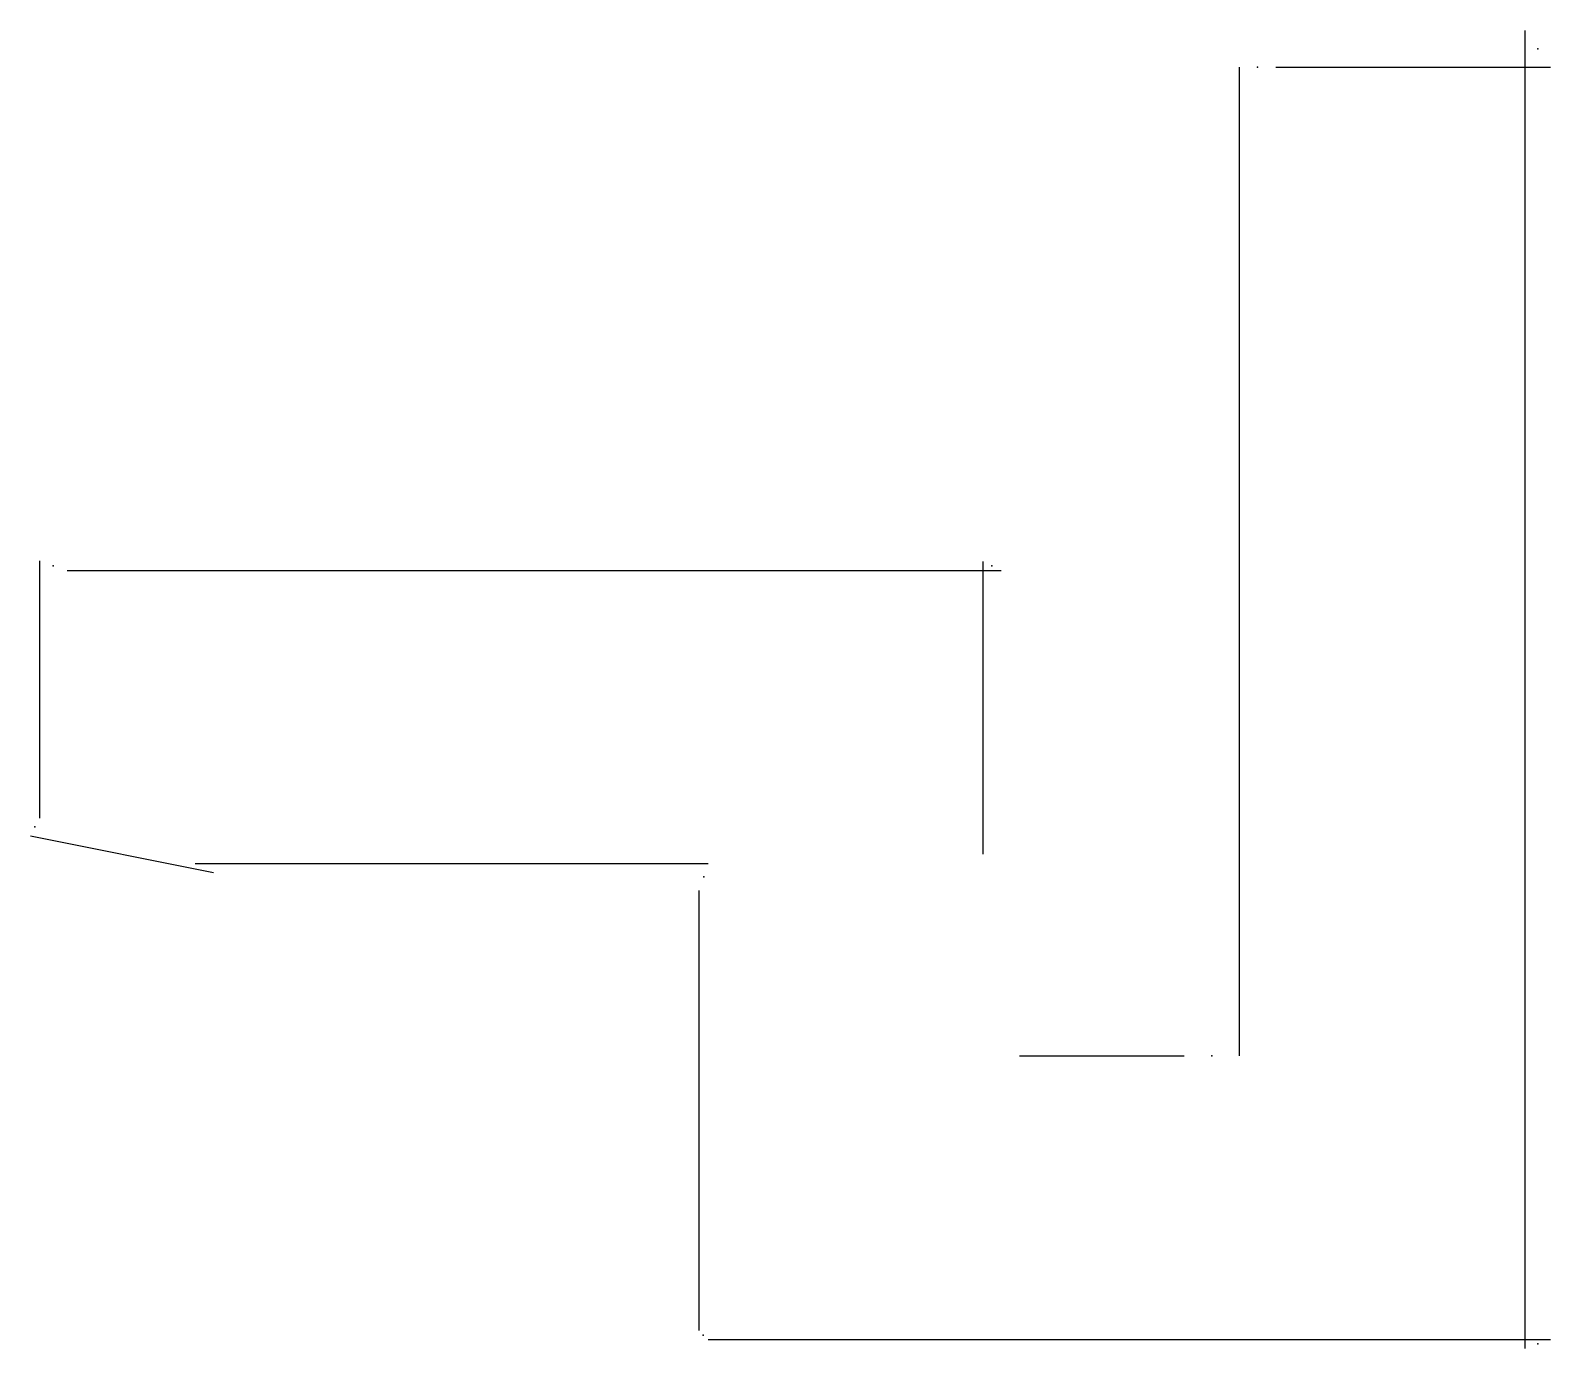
# Model space of a CAD drawing. Header units: metres. Extents: x -0.75 to 3.4, y -1.65 to 1.95.
import ezdxf

# ---------------------------------------------------------------- set-up
doc = ezdxf.new("R2010")
doc.units = ezdxf.units.M

msp = doc.modelspace()

# ---------------------------------------------------------------- linework, layer by layer
at = {"layer": 'ESQUINAS'}
for p in [(3.365, 1.9), (2.6, 1.85), (-0.688, 0.488), (1.875, 0.488), (-0.738, -0.225), (1.088, -0.362), (2.475, -0.85), (1.087, -1.613), (3.365, -1.637)]:
    msp.add_point(p, dxfattribs=at)
at = {"layer": 'MUROS'}
for p, q in [((3.33, 1.95), (3.33, -1.65)), ((2.55, 1.85), (2.55, -0.85)), ((2.65, 1.85), (3.4, 1.85)), ((-0.725, 0.501), (-0.725, -0.201)), ((1.85, 0.5), (1.85, -0.3)), ((-0.65, 0.475), (1.9, 0.475)), ((-0.75, -0.25), (-0.25, -0.35)), ((-0.3, -0.325), (1.1, -0.325)), ((1.075, -0.399), (1.075, -1.601)), ((1.95, -0.85), (2.4, -0.85)), ((1.1, -1.625), (3.4, -1.625))]:
    msp.add_line(p, q, dxfattribs=at)

doc.saveas('drawing.dxf')
